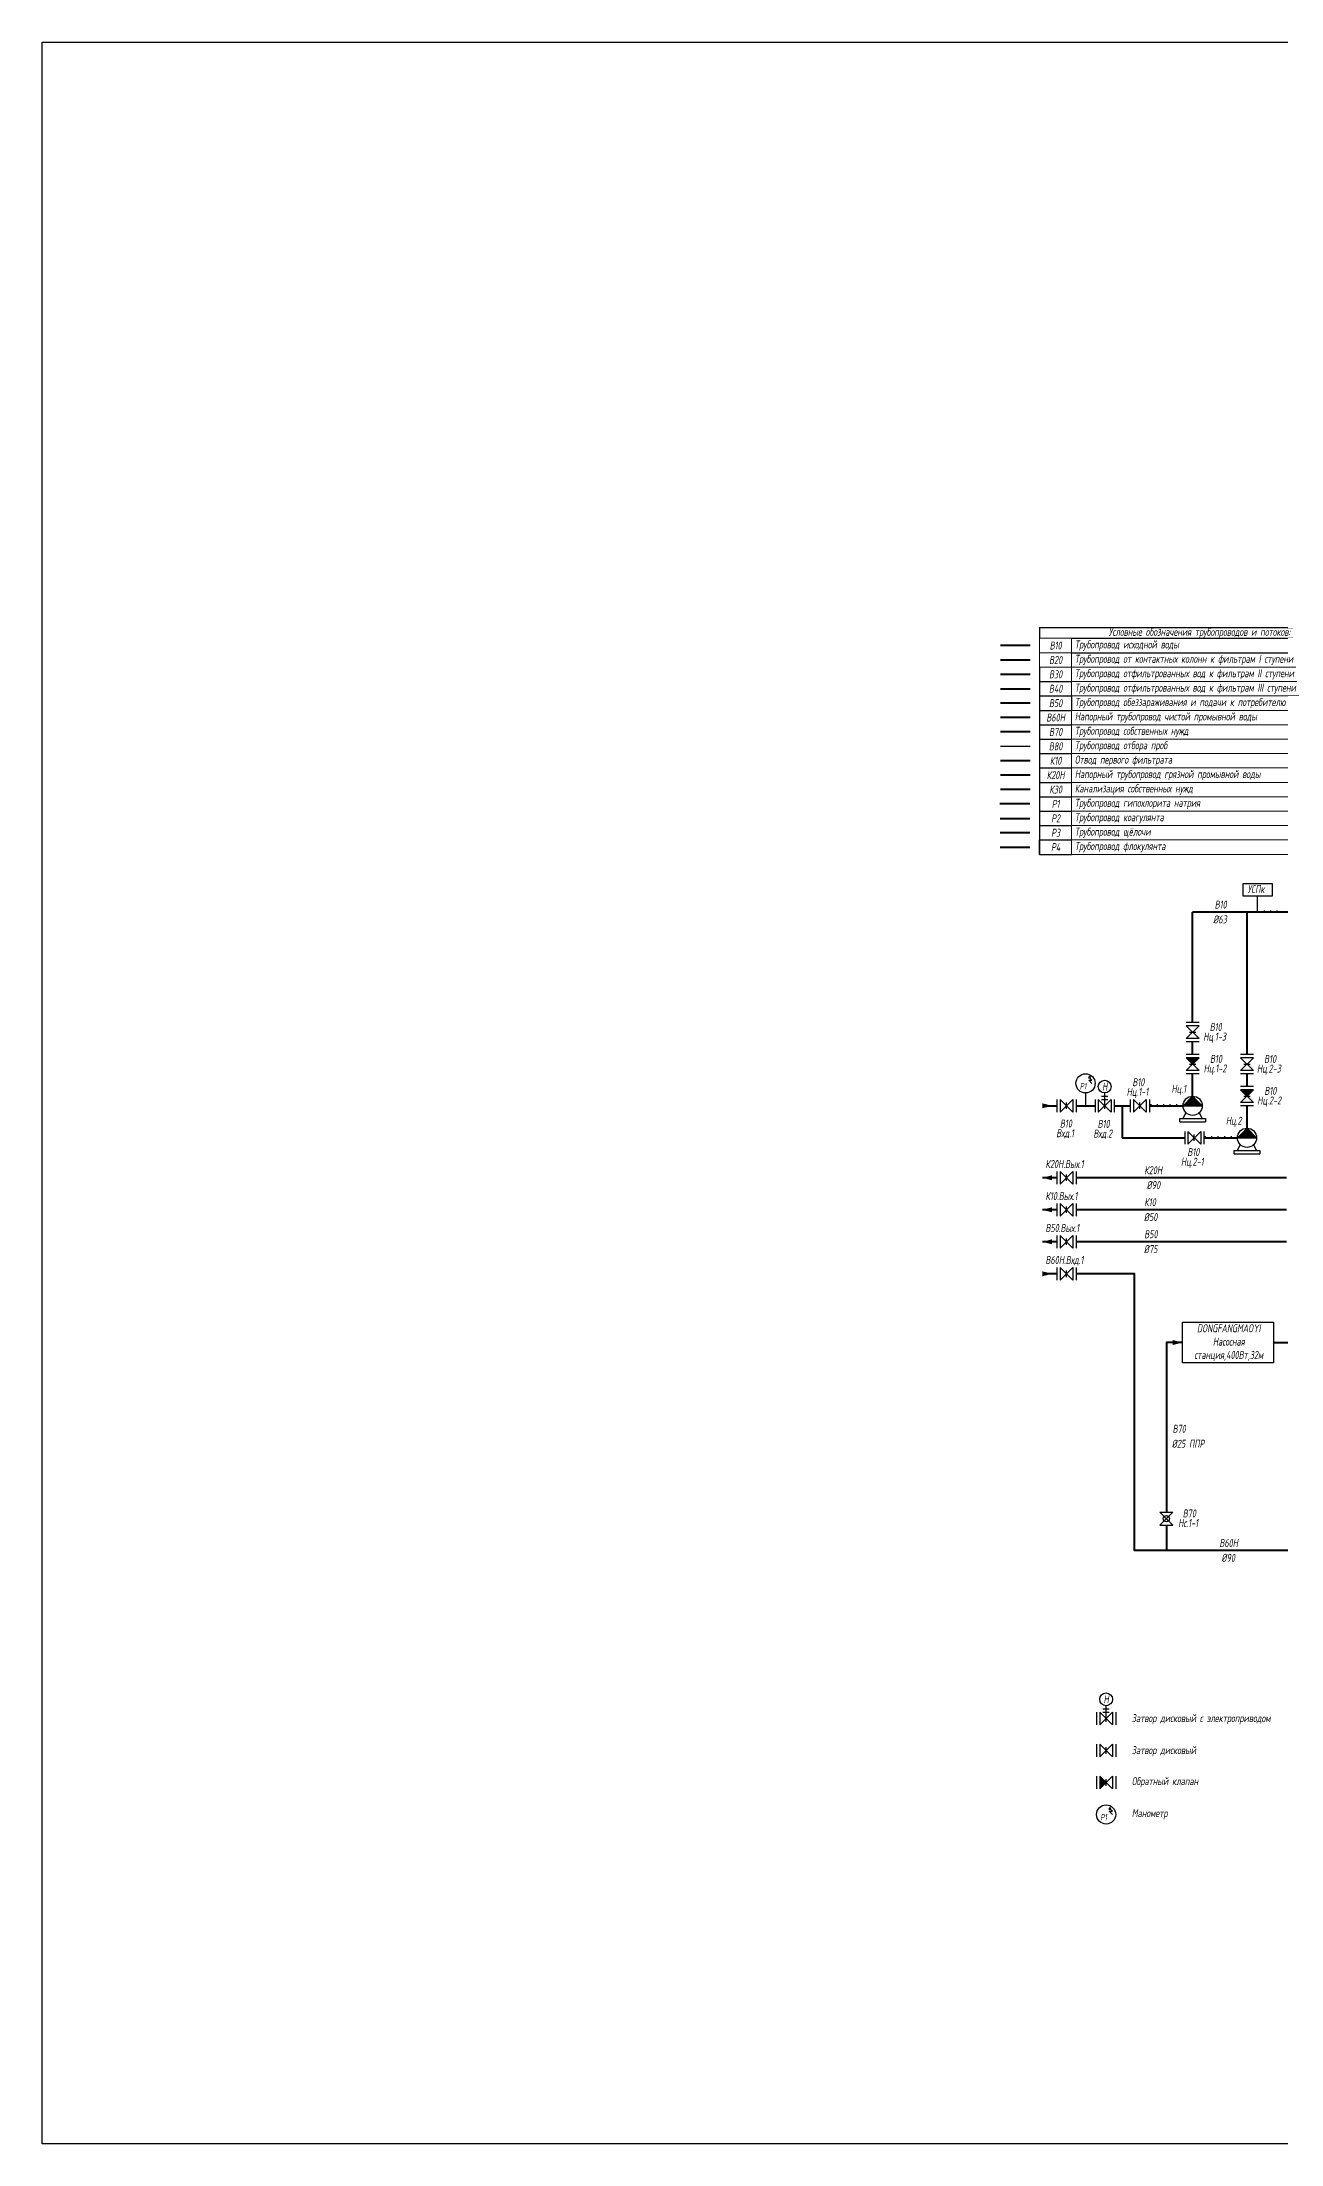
# Model space of a CAD drawing. Header units: millimetres. Extents: x -81605 to 298546, y -15960 to 81150.
# Drawn here: x 194142 to 232870, y -9893 to 55784 of the extents above; entities that cross this region are included whole.
import ezdxf

# ---------------------------------------------------------------- set-up
doc = ezdxf.new("R2010")
doc.units = ezdxf.units.MM
for name, color, linetype in [('1', 7, 'Continuous'), ('2', 7, 'Continuous'), ('В80', 1, 'Continuous'), ('Надписи', 7, 'Continuous')]:
    doc.layers.add(name, color=color, linetype=linetype)
for name, color, linetype, lineweight in [('В10', 66, 'Continuous', 40), ('В30', 136, 'Continuous', 40), ('В40', 142, 'Continuous', 40), ('В50', 180, 'Continuous', 40), ('В60Н', 140, 'Continuous', 40), ('В70', 120, 'Continuous', 40), ('К20Н', 33, 'Continuous', 40), ('К30', 54, 'Continuous', 40), ('Р1', 202, 'Continuous', 40), ('Р4', 210, 'Continuous', 40)]:
    doc.layers.add(name, color=color, linetype=linetype, lineweight=lineweight)
for name, color, linetype, lineweight, true_color in [('В20', 7, 'Continuous', 40, 0x0a7800), ('К10', 7, 'Continuous', 40, 0xffbe00), ('Р2', 7, 'Continuous', 40, 0x991b1e), ('Р3', 7, 'Continuous', 40, 0xd19cc7)]:
    doc.layers.add(name, color=color, linetype=linetype, lineweight=lineweight, true_color=true_color)
doc.styles.add('Eskd знаки', font='eskd.shx', dxfattribs={"width": 0.8, "oblique": 10})

# ---------------------------------------------------------------- blocks, each defined once
blk = doc.blocks.new('*T40')
at = {"color": 0, "linetype": 'ByBlock', "lineweight": -2, "transparency": 16777216}
for p, q in [((0, 0), (10000, 0)), ((0, 0), (0, -336)), ((10000, 0), (10000, -1236)), ((1000, -336), (10000, -336)), ((0, -1236), (0, -7086)), ((1000, -786), (10000, -786)), ((0, -1686), (1000, -1686)), ((0, -2136), (1000, -2136)), ((0, -2586), (1000, -2586)), ((1000, -2136), (1000, -2586)), ((10000, -2136), (10000, -2586)), ((0, -3036), (1000, -3036)), ((0, -3486), (1000, -3486)), ((0, -3936), (1000, -3936)), ((0, -4386), (1000, -4386)), ((0, -4836), (1000, -4836)), ((0, -5286), (1000, -5286)), ((0, -5736), (1000, -5736)), ((0, -6186), (1000, -6186)), ((0, -6636), (1000, -6636)), ((0, -7086), (1000, -7086))]:
    blk.add_line(p, q, dxfattribs=at)
at = {"color": 7, "linetype": 'ByBlock', "lineweight": 15, "transparency": 16777216}
for p, q in [((0, -336), (1000, -336)), ((0, -336), (0, -1236)), ((1000, -336), (1000, -2136)), ((0, -786), (1000, -786)), ((0, -1236), (10000, -1236)), ((10000, -1236), (10000, -2136)), ((1000, -1686), (10000, -1686)), ((1000, -2136), (10000, -2136)), ((1000, -2586), (10000, -2586)), ((1000, -2586), (1000, -7086)), ((10000, -2586), (10000, -7086)), ((1000, -3036), (10000, -3036)), ((1000, -3486), (10000, -3486)), ((1000, -3936), (10000, -3936)), ((1000, -4386), (10000, -4386)), ((1000, -4836), (10000, -4836)), ((1000, -5286), (10000, -5286)), ((1000, -5736), (10000, -5736)), ((1000, -6186), (10000, -6186)), ((1000, -6636), (10000, -6636)), ((1000, -7086), (10000, -7086))]:
    blk.add_line(p, q, dxfattribs=at)
at = {"color": 0, "transparency": 16777216, "char_height": 250, "style": 'Eskd знаки'}
for s, insert, width, attachment_point in [('В10', (500, -561), 910, 5), ('Трубопровод исходной воды', (1100, -561), 8800, 4), ('Условные обозначения трубопроводов и потоков:', (5000, -168), 9997.8, 5), ('В20', (500, -1011), 910, 5), ('Трубопровод от контактных колонн к фильтрам I ступени', (1100, -1011), 8800, 4), ('Трубопровод отфильтрованных вод к фильтрам II ступени', (1100, -1461), 8800, 4), ('В40', (500, -1911), 970, 5), ('В30', (500, -1461), 970, 5), ('Трубопровод отфильтрованных вод к фильтрам III ступени', (1100, -1911), 8800, 4), ('В50', (500, -2361), 970, 5), ('Трубопровод обеззараживания и подачи к потребителю', (1100, -2361), 8800, 4), ('В60Н', (500, -2811), 970, 5), ('В70', (500, -3261), 970, 5), ('Напорный трубопровод чистой промывной воды', (1100, -2811), 8800, 4), ('Трубопровод собственных нужд', (1100, -3261), 8800, 4), ('В80', (500, -3711), 970, 5), ('Трубопровод отбора проб', (1100, -3711), 8800, 4), ('К20Н', (500, -4611), 970, 5), ('К10', (500, -4161), 970, 5), ('Отвод первого фильтрата', (1100, -4161), 8800, 4), ('Напорный трубопровод грязной промывной воды', (1100, -4611), 8800, 4), ('К30', (500, -5061), 970, 5), ('Канализация собственных нужд', (1100, -5061), 8800, 4), ('Р2', (500, -5961), 970, 5), ('Р1', (500, -5511), 970, 5), ('Трубопровод гипохлорита натрия', (1100, -5511), 8800, 4), ('Трубопровод коагулянта', (1100, -5961), 8800, 4), ('Р3', (500, -6411), 970, 5), ('Трубопровод щёлочи', (1100, -6411), 8800, 4), ('Р4', (500, -6861), 970, 5), ('Трубопровод флокулянта', (1100, -6861), 8800, 4)]:
    blk.add_mtext(s, dxfattribs=dict(at, insert=insert, width=width, attachment_point=attachment_point))

msp = doc.modelspace()

# ---------------------------------------------------------------- hatches: boundary and pattern name
h = msp.add_hatch(color=256)
h.dxf.hatch_style = 1
h.paths.add_polyline_path([(230309, 24046), (229909, 24046), (230109, 23846)])
h = msp.add_hatch(color=256)
h.dxf.hatch_style = 1
h.paths.add_polyline_path([(232009, 23046), (231609, 23046), (231809, 22846)])
h = msp.add_hatch(color=256)
h.dxf.hatch_style = 1
h.paths.add_polyline_path([(230408, 22546), (230109, 22846), (229810, 22546)])
h = msp.add_hatch(color=256)
h.dxf.hatch_style = 1
h.paths.add_polyline_path([(232108, 21546), (231809, 21846), (231510, 21546)])
h = msp.add_hatch(color=256)
h.dxf.hatch_style = 1
h.paths.add_polyline_path([(227204, 1602), (227204, 1202), (227404, 1402)])

# ---------------------------------------------------------------- linework, layer by layer
for p, q in [((232350, 28596), (232350, 28646)), ((232550, 28596), (232550, 28646)), ((232750, 28596), (232750, 28646)), ((230309, 25146), (229909, 25146)), ((230309, 25046), (229909, 25046)), ((229909, 25046), (230309, 24646)), ((230309, 25046), (229909, 24646)), ((230309, 24646), (229909, 24646)), ((230309, 24546), (229909, 24546)), ((230009, 24846), (230209, 24846)), ((230309, 24146), (229909, 24146)), ((230309, 24046), (229909, 24046)), ((229909, 24046), (230309, 23646)), ((230309, 24046), (229909, 23646)), ((230309, 23646), (229909, 23646)), ((230009, 23846), (230209, 23846)), ((232009, 24146), (231609, 24146)), ((232009, 24046), (231609, 24046)), ((231609, 24046), (232009, 23646)), ((232009, 24046), (231609, 23646)), ((232009, 23646), (231609, 23646)), ((231709, 23846), (231909, 23846)), ((226962, 23346), (226862, 23446)), ((226962, 23246), (226862, 23346)), ((226862, 23346), (226962, 23346)), ((230309, 23546), (229909, 23546)), ((232009, 23546), (231609, 23546)), ((232009, 23146), (231609, 23146)), ((232009, 23046), (231609, 23046)), ((231609, 23046), (232009, 22646)), ((232009, 23046), (231609, 22646)), ((225864, 22746), (225864, 22346)), ((225964, 22746), (225964, 22346)), ((225964, 22346), (226364, 22746)), ((225964, 22746), (226364, 22346)), ((226164, 22446), (226164, 22646)), ((226364, 22746), (226364, 22346)), ((226464, 22746), (226464, 22346)), ((226762, 22946), (226762, 22546)), ((227059, 22746), (227059, 22346)), ((227159, 22746), (227159, 22346)), ((227159, 22346), (227559, 22746)), ((227159, 22746), (227559, 22346)), ((227259, 22846), (227459, 22846)), ((227259, 22746), (227459, 22746)), ((227359, 22446), (227359, 22946)), ((227559, 22746), (227559, 22346)), ((227659, 22746), (227659, 22346)), ((228159, 22746), (228159, 22346)), ((228259, 22746), (228259, 22346)), ((228259, 22346), (228659, 22746)), ((228259, 22746), (228659, 22346)), ((228459, 22446), (228459, 22646)), ((228659, 22746), (228659, 22346)), ((228759, 22746), (228759, 22346)), ((228809, 22546), (228809, 22596)), ((229009, 22546), (229009, 22596)), ((229209, 22546), (229209, 22596)), ((229409, 22546), (229409, 22596)), ((229609, 22596), (229609, 22546)), ((229809, 22546), (230409, 22546)), ((229809, 22146), (229909, 22346)), ((230409, 22146), (230309, 22346)), ((232009, 22646), (231609, 22646)), ((232009, 22546), (231609, 22546)), ((231709, 22846), (231909, 22846)), ((229709, 22046), (229709, 22146)), ((229709, 22146), (230509, 22146)), ((229709, 22046), (230509, 22046)), ((229860, 21746), (229860, 21346)), ((229960, 21746), (229960, 21346)), ((229960, 21346), (230360, 21746)), ((229960, 21746), (230360, 21346)), ((230360, 21746), (230360, 21346)), ((230460, 21746), (230460, 21346)), ((230509, 22146), (230509, 22046)), ((230160, 21446), (230160, 21646)), ((230510, 21546), (230510, 21596)), ((230710, 21546), (230710, 21596)), ((230910, 21546), (230910, 21596)), ((231110, 21546), (231110, 21596)), ((231310, 21596), (231310, 21546)), ((231409, 21046), (231409, 21146)), ((231409, 21146), (232209, 21146)), ((231409, 21046), (232209, 21046)), ((231509, 21546), (232109, 21546)), ((231509, 21146), (231609, 21346)), ((232109, 21146), (232009, 21346)), ((232209, 21146), (232209, 21046)), ((225864, 20496), (225864, 20096)), ((225964, 20496), (225964, 20096)), ((225964, 20096), (226364, 20496)), ((225964, 20496), (226364, 20096)), ((226164, 20196), (226164, 20396)), ((226364, 20496), (226364, 20096)), ((226464, 20496), (226464, 20096)), ((225864, 19496), (225864, 19096)), ((225964, 19496), (225964, 19096)), ((225964, 19096), (226364, 19496)), ((225964, 19496), (226364, 19096)), ((226164, 19196), (226164, 19396)), ((226364, 19496), (226364, 19096)), ((226464, 19496), (226464, 19096)), ((225864, 18496), (225864, 18096)), ((225964, 18496), (225964, 18096)), ((225964, 18096), (226364, 18496)), ((225964, 18496), (226364, 18096)), ((226164, 18196), (226164, 18396)), ((226364, 18496), (226364, 18096)), ((226464, 18496), (226464, 18096)), ((225864, 17496), (225864, 17096)), ((225964, 17496), (225964, 17096)), ((225964, 17096), (226364, 17496)), ((225964, 17496), (226364, 17096)), ((226164, 17196), (226164, 17396)), ((226364, 17496), (226364, 17096)), ((226464, 17496), (226464, 17096)), ((229088, 9846), (229488, 9846)), ((229488, 9846), (229088, 9446)), ((229088, 9846), (229488, 9446)), ((229088, 9446), (229488, 9446)), ((227104, 3602), (227104, 3202)), ((227204, 3602), (227204, 3202)), ((227204, 3202), (227604, 3602)), ((227204, 3602), (227604, 3202)), ((227304, 3702), (227504, 3702)), ((227304, 3602), (227504, 3602)), ((227404, 3302), (227404, 3802)), ((227604, 3602), (227604, 3202)), ((227704, 3602), (227704, 3202)), ((227104, 2602), (227104, 2202)), ((227204, 2602), (227204, 2202)), ((227204, 2202), (227604, 2602)), ((227204, 2602), (227604, 2202)), ((227404, 2302), (227404, 2502)), ((227604, 2602), (227604, 2202)), ((227704, 2602), (227704, 2202)), ((227104, 1602), (227104, 1202)), ((227204, 1602), (227204, 1202)), ((227204, 1202), (227604, 1602)), ((227204, 1602), (227604, 1202)), ((227404, 1302), (227404, 1502)), ((227604, 1602), (227604, 1202)), ((227704, 1602), (227704, 1202)), ((227604, 502), (227504, 602)), ((227604, 402), (227504, 502)), ((227504, 502), (227604, 502))]:
    msp.add_line(p, q)
at = {"ltscale": 10}
for p, q in [((230109, 22846), (229810, 22546)), ((230109, 22846), (230408, 22546)), ((231809, 21846), (231510, 21546)), ((231809, 21846), (232108, 21546))]:
    msp.add_line(p, q, dxfattribs=at)
at = {"color": 3}
msp.add_lwpolyline([(194142, 55784), (298546, 55784), (298546, -9893), (194142, -9893)], close=True, dxfattribs=at)
for points in [[(225327, 30402), (225327, 30852)], [(232140, 28596), (232140, 29096)]]:
    msp.add_lwpolyline(points)
for points in [[(232590, 29096), (231690, 29096), (231690, 29496), (232590, 29496)], [(229788, 15781), (232638, 15781), (232638, 14518), (229788, 14518)]]:
    msp.add_lwpolyline(points, close=True)
for centre, radius in [((226762, 23246), 300), ((227359, 23146), 200), ((230109, 22546), 300), ((231809, 21546), 300), ((229288, 9646), 100), ((227404, 4002), 200), ((227404, 402), 300)]:
    msp.add_circle(centre, radius)
at = {"layer": '1'}
for p, q in [((226862, 23446), (226912, 23446)), ((226912, 23446), (226862, 23446)), ((226862, 23446), (226862, 23396)), ((226862, 23396), (226912, 23446)), ((227504, 602), (227554, 602)), ((227554, 602), (227504, 602)), ((227504, 602), (227504, 552)), ((227504, 552), (227554, 602))]:
    msp.add_line(p, q, dxfattribs=at)
at = {"layer": 'В10'}
for p, q in [((225027, 36927), (224098, 36927)), ((231809, 28596), (230109, 28596)), ((230109, 25146), (230109, 28596)), ((231809, 24146), (231809, 28596)), ((233350, 28596), (231809, 28596)), ((230109, 24146), (230109, 24546)), ((230109, 22846), (230109, 23546)), ((231809, 23146), (231809, 23546)), ((225414, 22546), (225864, 22546)), ((226464, 22546), (227059, 22546)), ((227659, 22546), (228159, 22546)), ((227909, 22546), (227909, 21546)), ((228759, 22546), (229810, 22546)), ((231809, 21846), (231809, 22546)), ((227909, 21546), (229860, 21546)), ((230460, 21546), (231509, 21546))]:
    msp.add_line(p, q, dxfattribs=at)
msp.add_lwpolyline([(225414, 22546, 154, 0, 0), (225714, 22546, 0, 0, 0)], format="xyseb", dxfattribs=at)
at = {"layer": 'В20', "ltscale": 0.3}
msp.add_line((224098, 36477), (225027, 36477), dxfattribs=at)
at = {"layer": 'В30', "ltscale": 0.3}
msp.add_line((224098, 36027), (225027, 36027), dxfattribs=at)
at = {"layer": 'В40', "ltscale": 0.3}
msp.add_line((224098, 35577), (225027, 35577), dxfattribs=at)
at = {"layer": 'В50'}
msp.add_line((225027, 35127), (224104, 35127), dxfattribs=at)
msp.add_lwpolyline([(225714, 18296, 154, 0, 0), (225414, 18296, 0, 0, 0)], format="xyseb", dxfattribs=at)
for points in [[(225864, 18296), (225414, 18296)], [(233038, 18296), (226464, 18296)]]:
    msp.add_lwpolyline(points, dxfattribs=at)
at = {"layer": 'В60Н'}
msp.add_line((225027, 34677), (224104, 34677), dxfattribs=at)
msp.add_lwpolyline([(225414, 17296, 154, 0, 0), (225714, 17296, 0, 0, 0)], format="xyseb", dxfattribs=at)
for points in [[(225864, 17296), (225414, 17296)], [(235419, 8646), (228288, 8646), (228288, 17296), (226464, 17296)]]:
    msp.add_lwpolyline(points, dxfattribs=at)
at = {"layer": 'В70'}
msp.add_line((225027, 34227), (224104, 34227), dxfattribs=at)
for points in [[(232638, 15149), (233138, 15149), (233138, 17096)], [(229788, 15149), (229288, 15149), (229288, 9846)], [(229288, 9446), (229288, 8646)]]:
    msp.add_lwpolyline(points, dxfattribs=at)
msp.add_lwpolyline([(229488, 15149, 154, 0, 0), (229788, 15149, 0, 0, 0)], format="xyseb", dxfattribs=at)
at = {"layer": 'В80'}
msp.add_line((225027, 33777), (224104, 33777), dxfattribs=at)
at = {"layer": 'К10'}
msp.add_line((225027, 33327), (224104, 33327), dxfattribs=at)
msp.add_lwpolyline([(225714, 19296, 154, 0, 0), (225414, 19296, 0, 0, 0)], format="xyseb", dxfattribs=at)
for points in [[(225864, 19296), (225414, 19296)], [(233038, 19296), (226464, 19296)]]:
    msp.add_lwpolyline(points, dxfattribs=at)
at = {"layer": 'К20Н'}
msp.add_line((225027, 32877), (224104, 32877), dxfattribs=at)
msp.add_lwpolyline([(225714, 20296, 154, 0, 0), (225414, 20296, 0, 0, 0)], format="xyseb", dxfattribs=at)
for points in [[(225864, 20296), (225414, 20296)], [(233038, 20296), (226464, 20296)]]:
    msp.add_lwpolyline(points, dxfattribs=at)
at = {"layer": 'К30'}
msp.add_line((225027, 32427), (224104, 32427), dxfattribs=at)
at = {"layer": 'Р1'}
msp.add_line((225015, 31977), (224086, 31977), dxfattribs=at)
at = {"layer": 'Р2'}
msp.add_line((224093, 31527), (225015, 31527), dxfattribs=at)
at = {"layer": 'Р3'}
msp.add_line((225015, 31077), (224093, 31077), dxfattribs=at)
at = {"layer": 'Р4'}
msp.add_line((224093, 30627), (225015, 30627), dxfattribs=at)

# ---------------------------------------------------------------- block references
msp.add_blockref('*T40', (225327, 37488))

# ---------------------------------------------------------------- texts
at = {"layer": '1', "attachment_point": 1, "style": 'Eskd знаки'}
for s, width, gutter_width, insert, char_height in [('УСПк', 2263.46, 22.5, (231827, 29444), 250), ('P1', 522.43, 22.5, (226582, 23260), 200), ('Затвор дисковый с электроприводом', 5424.02, 11.2, (228207, 3537), 250), ('Затвор дисковый', 5424.02, 11.2, (228207, 2537), 250), ('Обратный клапан', 5424.02, 11.2, (228207, 1569), 250), ('P1', 522.43, 22.5, (227224, 416), 200), ('Манометр', 5424.02, 11.2, (228207, 569), 250)]:
    msp.add_mtext_dynamic_manual_height_columns(s, width=width, gutter_width=gutter_width, heights=[0], dxfattribs=dict(at, insert=insert, char_height=char_height))
at = {"layer": '1', "ltscale": 15, "char_height": 250, "style": 'Eskd знаки'}
for s, insert, width, attachment_point in [('Нц.1', (229447, 23202), 850, 1), ('Нц.2', (231147, 22202), 850, 1), ('DONGFANGMAOYI Насосная станция,400Вт,32м', (231238, 15143), 285.44, 5)]:
    msp.add_mtext(s, dxfattribs=dict(at, insert=insert, width=width, attachment_point=attachment_point))
at = {"layer": '2', "ltscale": 15, "char_height": 250, "width": 548.04, "attachment_point": 1, "style": 'Eskd знаки'}
for insert in [(227279, 23271), (227323, 4127)]:
    msp.add_mtext('Н', dxfattribs=dict(at, insert=insert))
at = {"layer": 'Надписи', "ltscale": 15, "char_height": 250, "width": 850, "attachment_point": 1, "style": 'Eskd знаки'}
for s, insert in [('В10', (230798, 28957)), ('%%C63', (230752, 28494)), ('К20Н.Вых.1', (225508, 20851)), ('К20Н', (228596, 20657)), ('К10.Вых.1', (225508, 19851)), ('%%C90', (228671, 20194)), ('%%C50', (228585, 19194)), ('К10', (228596, 19657)), ('В50.Вых.1', (225508, 18851)), ('В50', (228596, 18657)), ('В60Н.Вхд.1', (225508, 17851)), ('%%C75', (228585, 18194)), ('%%C25 ППР', (229457, 12111)), ('В60Н', (230946, 9010)), ('%%C90', (231008, 8547))]:
    msp.add_mtext(s, dxfattribs=dict(at, insert=insert))
at = {"layer": 'Надписи', "ltscale": 15, "char_height": 250, "width": 850, "attachment_point": 1, "line_spacing_factor": 0.72, "style": 'Eskd знаки'}
for s, insert in [('\\pi216.51922;В10\\P\\pi14.07024;Нц.1-3', (230427, 25133)), ('\\pi216.51922;В10\\P\\pi17.74372;Нц.1-2', (230435, 24137)), ('\\pi216.51922;В10\\P\\pi-8.15198;Нц.2-3', (232127, 24133)), ('\\pi216.51922;В10\\P\\pi36.29246;Нц.1-1', (228009, 23407)), ('\\pi216.51922;В10\\P\\pi-4.4785;Нц.2-2', (232135, 23137)), ('\\pi216.51922;В10\\P\\pi102.95913;Вхд.1', (225744, 22114)), ('\\pi216.51922;В10\\P\\pi84.41038;Вхд.2', (226922, 22102)), ('\\pi216.51922;В10\\P\\pi14.07024;Нц.2-1', (229728, 21223)), ('\\pi194.297;В70', (229288, 12577)), ('\\pi194.297;В70\\P\\pi52.95913;Нс.1-1', (229605, 9933))]:
    msp.add_mtext(s, dxfattribs=dict(at, insert=insert))

doc.saveas('drawing.dxf')
